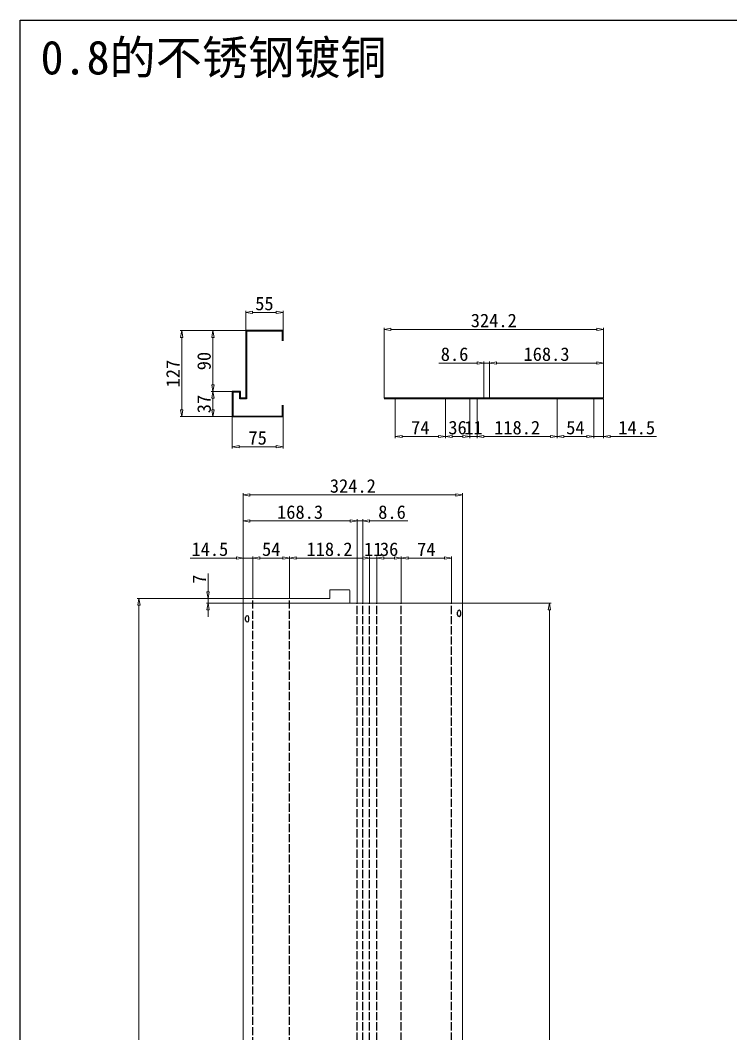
# Model space of a CAD drawing. Header units: millimetres. Extents: x 2100 to 6661, y -400 to 2594.
# Drawn here: x 4561 to 5611, y 1097 to 2594 of the extents above; entities that cross this region are included whole.
import ezdxf

# ---------------------------------------------------------------- set-up
doc = ezdxf.new("R2010")
doc.units = ezdxf.units.MM
doc.linetypes.add('ACAD_ISO02W100', pattern=[15, 12, -3])
for name, color, linetype in [('Cutting', 7, 'Continuous'), ('标注层', 7, 'Continuous'), ('绘图层', 7, 'Continuous')]:
    doc.layers.add(name, color=color, linetype=linetype)
doc.styles.get("Standard").update_dxf_attribs({"font": ''})
doc.styles.get('Standard').set_extended_font_data('SimSun')
doc.dimstyles.new('ISO-25$0', dxfattribs={"dimtxt": 20, "dimasz": 10, "dimexe": 2.5, "dimexo": 0, "dimgap": 3.049991, "dimtad": 1, "dimdec": 1, "dimrnd": 0.001, "dimdsep": 46, "dimtxsty": 'Standard', "dimblk": 'CLOSEDBLANK', "dimcen": 0, "dimclrd": 4, "dimclre": 4, "dimclrt": 4, "dimazin": 3, "dimtm": 1e-09, "dimtfac": 0.707107, "dimtdec": 1, "dimtmove": 0, "dimatfit": 0, "dimldrblk": 'CLOSEDBLANK', "dimfxl": 1, "dimfrac": 2, "dimtolj": 1, "dimlwd": 9, "dimlwe": 9, "dimarcsym": 0})

# ---------------------------------------------------------------- blocks, each defined once
blk = doc.blocks.new('_ClosedBlank')
at = {"color": 0, "linetype": 'ByBlock', "lineweight": -2}
for p, q in [((-1, 0.17), (0, 0)), ((-1, 0.17), (-1, -0.17)), ((0, 0), (-1, -0.17))]:
    blk.add_line(p, q, dxfattribs=at)
blk = doc.blocks.new('*D93')
at = {"layer": 'Defpoints', "color": 0, "transparency": 16777216}
for p in [(4890.6, 1740), (4890.6, 0), (4736.5, 0)]:
    blk.add_point(p, dxfattribs=at)
at = {"layer": '标注层', "color": 4, "lineweight": 9, "transparency": 16777216}
for p, q in [((4890.6, 1740), (4734, 1740)), ((4736.5, 1730), (4736.5, 10)), ((4890.6, 0), (4734, 0))]:
    blk.add_line(p, q, dxfattribs=at)
at = {"layer": '标注层', "color": 4, "lineweight": 9, "transparency": 16777216, "xscale": 10, "yscale": 10, "zscale": 10}
for p, rotation in [((4736.5, 1740), 90), ((4736.5, 0), 270)]:
    blk.add_blockref('_ClosedBlank', p, dxfattribs=dict(at, rotation=rotation))
at = {"layer": '标注层', "color": 7, "transparency": 16777216, "insert": (4708.5, 870), "char_height": 50, "attachment_point": 5, "rotation": 90}
blk.add_mtext('\\A1;1740', dxfattribs=at)
blk = doc.blocks.new('*D94')
at = {"layer": 'Defpoints', "color": 0, "transparency": 16777216}
for p in [(5214.8, 1893), (4890.6, 1740), (5214.8, 1733)]:
    blk.add_point(p, dxfattribs=at)
at = {"layer": '标注层', "color": 4, "lineweight": 9, "transparency": 16777216}
for p, q in [((4890.6, 1740), (4890.6, 1895.5)), ((4900.6, 1893), (5204.8, 1893)), ((5214.8, 1733), (5214.8, 1895.5))]:
    blk.add_line(p, q, dxfattribs=at)
at = {"layer": '标注层', "color": 4, "lineweight": 9, "transparency": 16777216, "xscale": 10, "yscale": 10, "zscale": 10, "rotation": 180}
blk.add_blockref('_ClosedBlank', (4890.6, 1893), dxfattribs=at)
at = {"layer": '标注层', "color": 4, "lineweight": 9, "transparency": 16777216, "xscale": 10, "yscale": 10, "zscale": 10}
blk.add_blockref('_ClosedBlank', (5214.8, 1893), dxfattribs=at)
at = {"layer": '标注层', "color": 7, "transparency": 16777216, "insert": (5052.7, 1906.1), "char_height": 20, "attachment_point": 5}
blk.add_mtext('\\A1;324.2', dxfattribs=at)
blk = doc.blocks.new('*D97')
at = {"layer": 'Defpoints', "color": 0, "transparency": 16777216}
for p in [(5214.8, 1733), (5214.8, 7), (5343.3, 7)]:
    blk.add_point(p, dxfattribs=at)
at = {"layer": '标注层', "color": 4, "lineweight": 9, "transparency": 16777216}
for p, q in [((5214.8, 1733), (5345.8, 1733)), ((5343.3, 1723), (5343.3, 17)), ((5214.8, 7), (5345.8, 7))]:
    blk.add_line(p, q, dxfattribs=at)
at = {"layer": '标注层', "color": 4, "lineweight": 9, "transparency": 16777216, "xscale": 10, "yscale": 10, "zscale": 10}
for p, rotation in [((5343.3, 1733), 90), ((5343.3, 7), 270)]:
    blk.add_blockref('_ClosedBlank', p, dxfattribs=dict(at, rotation=rotation))
at = {"layer": '标注层', "color": 7, "transparency": 16777216, "insert": (5315.2, 870), "char_height": 50, "attachment_point": 5, "rotation": 90}
blk.add_mtext('\\A1;1726', dxfattribs=at)
blk = doc.blocks.new('DK1')
for p, q in [((-2.5, -2), (-2.5, 2)), ((2.5, -2), (2.5, 2))]:
    blk.add_line(p, q)
for centre, start, end in [((0, 2), 0, 180), ((0, -2), 180, 0)]:
    blk.add_arc(centre, 2.5, start, end)
blk = doc.blocks.new('*D98')
at = {"layer": 'Defpoints', "color": 0, "transparency": 16777216}
for p in [(4949.5, 2162.5), (4894.5, 2135.7), (4949.5, 2135.7)]:
    blk.add_point(p, dxfattribs=at)
at = {"layer": '绘图层', "color": 4, "lineweight": 9, "transparency": 16777216}
for p, q in [((4894.5, 2135.7), (4894.5, 2165)), ((4904.5, 2162.5), (4939.5, 2162.5)), ((4949.5, 2135.7), (4949.5, 2165))]:
    blk.add_line(p, q, dxfattribs=at)
at = {"layer": '绘图层', "color": 4, "lineweight": 9, "transparency": 16777216, "xscale": 10, "yscale": 10, "zscale": 10, "rotation": 180}
blk.add_blockref('_ClosedBlank', (4894.5, 2162.5), dxfattribs=at)
at = {"layer": '绘图层', "color": 4, "lineweight": 9, "transparency": 16777216, "xscale": 10, "yscale": 10, "zscale": 10}
blk.add_blockref('_ClosedBlank', (4949.5, 2162.5), dxfattribs=at)
at = {"layer": '绘图层', "color": 7, "transparency": 16777216, "insert": (4922, 2175.6), "char_height": 20, "attachment_point": 5}
blk.add_mtext('\\A1;55', dxfattribs=at)
blk = doc.blocks.new('*D99')
at = {"layer": 'Defpoints', "color": 0, "transparency": 16777216}
for p in [(4874.5, 2008.7), (4949.5, 2008.7), (4874.5, 1964.1)]:
    blk.add_point(p, dxfattribs=at)
at = {"layer": '绘图层', "color": 4, "lineweight": 9, "transparency": 16777216}
for p, q in [((4874.5, 2008.7), (4874.5, 1961.6)), ((4949.5, 2008.7), (4949.5, 1961.6)), ((4939.5, 1964.1), (4884.5, 1964.1))]:
    blk.add_line(p, q, dxfattribs=at)
at = {"layer": '绘图层', "color": 4, "lineweight": 9, "transparency": 16777216, "xscale": 10, "yscale": 10, "zscale": 10, "rotation": 180}
blk.add_blockref('_ClosedBlank', (4874.5, 1964.1), dxfattribs=at)
at = {"layer": '绘图层', "color": 4, "lineweight": 9, "transparency": 16777216, "xscale": 10, "yscale": 10, "zscale": 10}
blk.add_blockref('_ClosedBlank', (4949.5, 1964.1), dxfattribs=at)
at = {"layer": '绘图层', "color": 7, "transparency": 16777216, "insert": (4912, 1977.1), "char_height": 20, "attachment_point": 5}
blk.add_mtext('\\A1;75', dxfattribs=at)
blk = doc.blocks.new('*D100')
at = {"layer": 'Defpoints', "color": 0, "transparency": 16777216}
for p in [(4845.9, 2045.7), (4874.5, 2045.7), (4874.5, 2008.7)]:
    blk.add_point(p, dxfattribs=at)
at = {"layer": '绘图层', "color": 4, "lineweight": 9, "transparency": 16777216}
for p, q in [((4874.5, 2045.7), (4843.4, 2045.7)), ((4845.9, 2018.7), (4845.9, 2035.7)), ((4874.5, 2008.7), (4843.4, 2008.7))]:
    blk.add_line(p, q, dxfattribs=at)
at = {"layer": '绘图层', "color": 4, "lineweight": 9, "transparency": 16777216, "xscale": 10, "yscale": 10, "zscale": 10}
for p, rotation in [((4845.9, 2045.7), 90), ((4845.9, 2008.7), 270)]:
    blk.add_blockref('_ClosedBlank', p, dxfattribs=dict(at, rotation=rotation))
at = {"layer": '绘图层', "color": 7, "transparency": 16777216, "insert": (4832.9, 2027.2), "char_height": 20, "attachment_point": 5, "rotation": 90}
blk.add_mtext('\\A1;37', dxfattribs=at)
blk = doc.blocks.new('*D101')
at = {"layer": 'Defpoints', "color": 0, "transparency": 16777216}
for p in [(4845.9, 2135.7), (4894.5, 2135.7), (4874.5, 2045.7)]:
    blk.add_point(p, dxfattribs=at)
at = {"layer": '绘图层', "color": 4, "lineweight": 9, "transparency": 16777216}
for p, q in [((4894.5, 2135.7), (4843.4, 2135.7)), ((4845.9, 2055.7), (4845.9, 2125.7)), ((4874.5, 2045.7), (4843.4, 2045.7))]:
    blk.add_line(p, q, dxfattribs=at)
at = {"layer": '绘图层', "color": 4, "lineweight": 9, "transparency": 16777216, "xscale": 10, "yscale": 10, "zscale": 10}
for p, rotation in [((4845.9, 2135.7), 90), ((4845.9, 2045.7), 270)]:
    blk.add_blockref('_ClosedBlank', p, dxfattribs=dict(at, rotation=rotation))
at = {"layer": '绘图层', "color": 7, "transparency": 16777216, "insert": (4832.9, 2090.7), "char_height": 20, "attachment_point": 5, "rotation": 90}
blk.add_mtext('\\A1;90', dxfattribs=at)
blk = doc.blocks.new('*D102')
at = {"layer": 'Defpoints', "color": 0, "transparency": 16777216}
for p in [(4894.5, 2135.7), (4799.9, 2008.7), (4874.5, 2008.7)]:
    blk.add_point(p, dxfattribs=at)
at = {"layer": '绘图层', "color": 4, "lineweight": 9, "transparency": 16777216}
for p, q in [((4894.5, 2135.7), (4797.4, 2135.7)), ((4799.9, 2125.7), (4799.9, 2018.7)), ((4874.5, 2008.7), (4797.4, 2008.7))]:
    blk.add_line(p, q, dxfattribs=at)
at = {"layer": '绘图层', "color": 4, "lineweight": 9, "transparency": 16777216, "xscale": 10, "yscale": 10, "zscale": 10}
for p, rotation in [((4799.9, 2135.7), 90), ((4799.9, 2008.7), 270)]:
    blk.add_blockref('_ClosedBlank', p, dxfattribs=dict(at, rotation=rotation))
at = {"layer": '绘图层', "color": 7, "transparency": 16777216, "insert": (4786.8, 2072.2), "char_height": 20, "attachment_point": 5, "rotation": 90}
blk.add_mtext('\\A1;127', dxfattribs=at)
blk = doc.blocks.new('*D103')
at = {"layer": 'Defpoints', "color": 0, "transparency": 16777216}
for p in [(5423.1, 2137.4), (5098.9, 2035.7), (5423.1, 2035.7)]:
    blk.add_point(p, dxfattribs=at)
at = {"layer": '绘图层', "color": 4, "lineweight": 9, "transparency": 16777216}
for p, q in [((5098.9, 2035.7), (5098.9, 2139.9)), ((5108.9, 2137.4), (5413.1, 2137.4)), ((5423.1, 2035.7), (5423.1, 2139.9))]:
    blk.add_line(p, q, dxfattribs=at)
at = {"layer": '绘图层', "color": 4, "lineweight": 9, "transparency": 16777216, "xscale": 10, "yscale": 10, "zscale": 10, "rotation": 180}
blk.add_blockref('_ClosedBlank', (5098.9, 2137.4), dxfattribs=at)
at = {"layer": '绘图层', "color": 4, "lineweight": 9, "transparency": 16777216, "xscale": 10, "yscale": 10, "zscale": 10}
blk.add_blockref('_ClosedBlank', (5423.1, 2137.4), dxfattribs=at)
at = {"layer": '绘图层', "color": 7, "transparency": 16777216, "insert": (5261, 2150.5), "char_height": 20, "attachment_point": 5}
blk.add_mtext('\\A1;324.2', dxfattribs=at)
blk = doc.blocks.new('*D104')
at = {"layer": 'Defpoints', "color": 0, "transparency": 16777216}
for p in [(5423.1, 2087.8), (5254.8, 2035.4), (5423.1, 2035.7)]:
    blk.add_point(p, dxfattribs=at)
at = {"layer": '绘图层', "color": 4, "lineweight": 9, "transparency": 16777216}
for p, q in [((5254.8, 2035.4), (5254.8, 2090.3)), ((5264.8, 2087.8), (5413.1, 2087.8)), ((5423.1, 2035.7), (5423.1, 2090.3))]:
    blk.add_line(p, q, dxfattribs=at)
at = {"layer": '绘图层', "color": 4, "lineweight": 9, "transparency": 16777216, "xscale": 10, "yscale": 10, "zscale": 10, "rotation": 180}
blk.add_blockref('_ClosedBlank', (5254.8, 2087.8), dxfattribs=at)
at = {"layer": '绘图层', "color": 4, "lineweight": 9, "transparency": 16777216, "xscale": 10, "yscale": 10, "zscale": 10}
blk.add_blockref('_ClosedBlank', (5423.1, 2087.8), dxfattribs=at)
at = {"layer": '绘图层', "color": 7, "transparency": 16777216, "insert": (5338.9, 2100.8), "char_height": 20, "attachment_point": 5}
blk.add_mtext('\\A1;168.3', dxfattribs=at)
blk = doc.blocks.new('*D105')
at = {"layer": 'Defpoints', "color": 0, "transparency": 16777216}
for p in [(5246.2, 2087.8), (5246.2, 2035.4), (5254.8, 2035.4)]:
    blk.add_point(p, dxfattribs=at)
at = {"layer": '绘图层', "color": 4, "lineweight": 9, "transparency": 16777216}
for p, q in [((5236.2, 2087.8), (5179.9, 2087.8)), ((5246.2, 2035.4), (5246.2, 2090.3)), ((5254.8, 2087.8), (5246.2, 2087.8)), ((5254.8, 2035.4), (5254.8, 2090.3)), ((5264.8, 2087.8), (5274.8, 2087.8))]:
    blk.add_line(p, q, dxfattribs=at)
at = {"layer": '绘图层', "color": 4, "lineweight": 9, "transparency": 16777216, "xscale": 10, "yscale": 10, "zscale": 10}
blk.add_blockref('_ClosedBlank', (5246.2, 2087.8), dxfattribs=at)
at = {"layer": '绘图层', "color": 4, "lineweight": 9, "transparency": 16777216, "xscale": 10, "yscale": 10, "zscale": 10, "rotation": 180}
blk.add_blockref('_ClosedBlank', (5254.8, 2087.8), dxfattribs=at)
at = {"layer": '绘图层', "color": 7, "transparency": 16777216, "insert": (5203, 2100.8), "char_height": 20, "attachment_point": 5}
blk.add_mtext('\\A1;8.6', dxfattribs=at)
blk = doc.blocks.new('*D106')
at = {"layer": 'Defpoints', "color": 0, "transparency": 16777216}
for p in [(5408.6, 2035.2), (5423.1, 2034.9), (5423.1, 1979.3)]:
    blk.add_point(p, dxfattribs=at)
at = {"layer": '绘图层', "color": 4, "lineweight": 9, "transparency": 16777216}
for p, q in [((5408.6, 2035.2), (5408.6, 1976.8)), ((5423.1, 2034.9), (5423.1, 1976.8)), ((5398.6, 1979.3), (5388.6, 1979.3)), ((5408.6, 1979.3), (5423.1, 1979.3)), ((5433.1, 1979.3), (5501.4, 1979.3))]:
    blk.add_line(p, q, dxfattribs=at)
at = {"layer": '绘图层', "color": 4, "lineweight": 9, "transparency": 16777216, "xscale": 10, "yscale": 10, "zscale": 10}
blk.add_blockref('_ClosedBlank', (5408.6, 1979.3), dxfattribs=at)
at = {"layer": '绘图层', "color": 4, "lineweight": 9, "transparency": 16777216, "xscale": 10, "yscale": 10, "zscale": 10, "rotation": 180}
blk.add_blockref('_ClosedBlank', (5423.1, 1979.3), dxfattribs=at)
at = {"layer": '绘图层', "color": 7, "transparency": 16777216, "insert": (5472.2, 1992.3), "char_height": 20, "attachment_point": 5}
blk.add_mtext('\\A1;14.5', dxfattribs=at)
blk = doc.blocks.new('*D107')
at = {"layer": 'Defpoints', "color": 0, "transparency": 16777216}
for p in [(5354.6, 2035.2), (5408.6, 2035.2), (5354.6, 1979.3)]:
    blk.add_point(p, dxfattribs=at)
at = {"layer": '绘图层', "color": 4, "lineweight": 9, "transparency": 16777216}
for p, q in [((5354.6, 2035.2), (5354.6, 1976.8)), ((5408.6, 2035.2), (5408.6, 1976.8)), ((5398.6, 1979.3), (5364.6, 1979.3))]:
    blk.add_line(p, q, dxfattribs=at)
at = {"layer": '绘图层', "color": 4, "lineweight": 9, "transparency": 16777216, "xscale": 10, "yscale": 10, "zscale": 10, "rotation": 180}
blk.add_blockref('_ClosedBlank', (5354.6, 1979.3), dxfattribs=at)
at = {"layer": '绘图层', "color": 4, "lineweight": 9, "transparency": 16777216, "xscale": 10, "yscale": 10, "zscale": 10}
blk.add_blockref('_ClosedBlank', (5408.6, 1979.3), dxfattribs=at)
at = {"layer": '绘图层', "color": 7, "transparency": 16777216, "insert": (5381.6, 1992.3), "char_height": 20, "attachment_point": 5}
blk.add_mtext('\\A1;54', dxfattribs=at)
blk = doc.blocks.new('*D108')
at = {"layer": 'Defpoints', "color": 0, "transparency": 16777216}
for p in [(5236.4, 2035.2), (5354.6, 2035.2), (5236.4, 1979.3)]:
    blk.add_point(p, dxfattribs=at)
at = {"layer": '绘图层', "color": 4, "lineweight": 9, "transparency": 16777216}
for p, q in [((5236.4, 2035.2), (5236.4, 1976.8)), ((5354.6, 2035.2), (5354.6, 1976.8)), ((5344.6, 1979.3), (5246.4, 1979.3))]:
    blk.add_line(p, q, dxfattribs=at)
at = {"layer": '绘图层', "color": 4, "lineweight": 9, "transparency": 16777216, "xscale": 10, "yscale": 10, "zscale": 10, "rotation": 180}
blk.add_blockref('_ClosedBlank', (5236.4, 1979.3), dxfattribs=at)
at = {"layer": '绘图层', "color": 4, "lineweight": 9, "transparency": 16777216, "xscale": 10, "yscale": 10, "zscale": 10}
blk.add_blockref('_ClosedBlank', (5354.6, 1979.3), dxfattribs=at)
at = {"layer": '绘图层', "color": 7, "transparency": 16777216, "insert": (5295.5, 1992.3), "char_height": 20, "attachment_point": 5}
blk.add_mtext('\\A1;118.2', dxfattribs=at)
blk = doc.blocks.new('*D109')
at = {"layer": 'Defpoints', "color": 0, "transparency": 16777216}
for p in [(5225.4, 2035.2), (5236.4, 2035.2), (5225.4, 1979.3)]:
    blk.add_point(p, dxfattribs=at)
at = {"layer": '绘图层', "color": 4, "lineweight": 9, "transparency": 16777216}
for p, q in [((5225.4, 2035.2), (5225.4, 1976.8)), ((5236.4, 2035.2), (5236.4, 1976.8)), ((5215.4, 1979.3), (5205.4, 1979.3)), ((5236.4, 1979.3), (5225.4, 1979.3)), ((5246.4, 1979.3), (5256.4, 1979.3))]:
    blk.add_line(p, q, dxfattribs=at)
at = {"layer": '绘图层', "color": 4, "lineweight": 9, "transparency": 16777216, "xscale": 10, "yscale": 10, "zscale": 10}
blk.add_blockref('_ClosedBlank', (5225.4, 1979.3), dxfattribs=at)
at = {"layer": '绘图层', "color": 4, "lineweight": 9, "transparency": 16777216, "xscale": 10, "yscale": 10, "zscale": 10, "rotation": 180}
blk.add_blockref('_ClosedBlank', (5236.4, 1979.3), dxfattribs=at)
at = {"layer": '绘图层', "color": 7, "transparency": 16777216, "insert": (5230.9, 1992.3), "char_height": 20, "attachment_point": 5}
blk.add_mtext('\\A1;11', dxfattribs=at)
blk = doc.blocks.new('*D110')
at = {"layer": 'Defpoints', "color": 0, "transparency": 16777216}
for p in [(5189.4, 2035.2), (5225.4, 2035.2), (5189.4, 1979.3)]:
    blk.add_point(p, dxfattribs=at)
at = {"layer": '绘图层', "color": 4, "lineweight": 9, "transparency": 16777216}
for p, q in [((5189.4, 2035.2), (5189.4, 1976.8)), ((5225.4, 2035.2), (5225.4, 1976.8)), ((5215.4, 1979.3), (5199.4, 1979.3))]:
    blk.add_line(p, q, dxfattribs=at)
at = {"layer": '绘图层', "color": 4, "lineweight": 9, "transparency": 16777216, "xscale": 10, "yscale": 10, "zscale": 10, "rotation": 180}
blk.add_blockref('_ClosedBlank', (5189.4, 1979.3), dxfattribs=at)
at = {"layer": '绘图层', "color": 4, "lineweight": 9, "transparency": 16777216, "xscale": 10, "yscale": 10, "zscale": 10}
blk.add_blockref('_ClosedBlank', (5225.4, 1979.3), dxfattribs=at)
at = {"layer": '绘图层', "color": 7, "transparency": 16777216, "insert": (5207.4, 1992.3), "char_height": 20, "attachment_point": 5}
blk.add_mtext('\\A1;36', dxfattribs=at)
blk = doc.blocks.new('*D111')
at = {"layer": 'Defpoints', "color": 0, "transparency": 16777216}
for p in [(5115.4, 2035.2), (5189.4, 2035.2), (5115.4, 1979.3)]:
    blk.add_point(p, dxfattribs=at)
at = {"layer": '绘图层', "color": 4, "lineweight": 9, "transparency": 16777216}
for p, q in [((5115.4, 2035.2), (5115.4, 1976.8)), ((5189.4, 2035.2), (5189.4, 1976.8)), ((5179.4, 1979.3), (5125.4, 1979.3))]:
    blk.add_line(p, q, dxfattribs=at)
at = {"layer": '绘图层', "color": 4, "lineweight": 9, "transparency": 16777216, "xscale": 10, "yscale": 10, "zscale": 10, "rotation": 180}
blk.add_blockref('_ClosedBlank', (5115.4, 1979.3), dxfattribs=at)
at = {"layer": '绘图层', "color": 4, "lineweight": 9, "transparency": 16777216, "xscale": 10, "yscale": 10, "zscale": 10}
blk.add_blockref('_ClosedBlank', (5189.4, 1979.3), dxfattribs=at)
at = {"layer": '绘图层', "color": 7, "transparency": 16777216, "insert": (5152.4, 1992.3), "char_height": 20, "attachment_point": 5}
blk.add_mtext('\\A1;74', dxfattribs=at)
blk = doc.blocks.new('*D112')
at = {"layer": 'Defpoints', "color": 0, "transparency": 16777216}
for p in [(4890.6, 1854.5), (4890.6, 1740), (5058.9, 1733)]:
    blk.add_point(p, dxfattribs=at)
at = {"layer": '标注层', "color": 4, "lineweight": 9, "transparency": 16777216}
for p, q in [((4890.6, 1740), (4890.6, 1857)), ((5058.9, 1733), (5058.9, 1857)), ((5048.9, 1854.5), (4900.6, 1854.5))]:
    blk.add_line(p, q, dxfattribs=at)
at = {"layer": '标注层', "color": 4, "lineweight": 9, "transparency": 16777216, "xscale": 10, "yscale": 10, "zscale": 10, "rotation": 180}
blk.add_blockref('_ClosedBlank', (4890.6, 1854.5), dxfattribs=at)
at = {"layer": '标注层', "color": 4, "lineweight": 9, "transparency": 16777216, "xscale": 10, "yscale": 10, "zscale": 10}
blk.add_blockref('_ClosedBlank', (5058.9, 1854.5), dxfattribs=at)
at = {"layer": '标注层', "color": 7, "transparency": 16777216, "insert": (4974.7, 1867.5), "char_height": 20, "attachment_point": 5}
blk.add_mtext('\\A1;168.3', dxfattribs=at)
blk = doc.blocks.new('*D113')
at = {"layer": 'Defpoints', "color": 0, "transparency": 16777216}
for p in [(5067.5, 1854.5), (5058.9, 1733), (5067.5, 1733)]:
    blk.add_point(p, dxfattribs=at)
at = {"layer": '标注层', "color": 4, "lineweight": 9, "transparency": 16777216}
for p, q in [((5058.9, 1733), (5058.9, 1857)), ((5067.5, 1733), (5067.5, 1857)), ((5048.9, 1854.5), (5038.9, 1854.5)), ((5058.9, 1854.5), (5067.5, 1854.5)), ((5077.5, 1854.5), (5133.8, 1854.5))]:
    blk.add_line(p, q, dxfattribs=at)
at = {"layer": '标注层', "color": 4, "lineweight": 9, "transparency": 16777216, "xscale": 10, "yscale": 10, "zscale": 10}
blk.add_blockref('_ClosedBlank', (5058.9, 1854.5), dxfattribs=at)
at = {"layer": '标注层', "color": 4, "lineweight": 9, "transparency": 16777216, "xscale": 10, "yscale": 10, "zscale": 10, "rotation": 180}
blk.add_blockref('_ClosedBlank', (5067.5, 1854.5), dxfattribs=at)
at = {"layer": '标注层', "color": 7, "transparency": 16777216, "insert": (5110.6, 1867.5), "char_height": 20, "attachment_point": 5}
blk.add_mtext('\\A1;8.6', dxfattribs=at)
blk = doc.blocks.new('*D114')
at = {"layer": 'Defpoints', "color": 0, "transparency": 16777216}
for p in [(4890.6, 1799.7), (4890.6, 1740), (4905.1, 1740)]:
    blk.add_point(p, dxfattribs=at)
at = {"layer": '标注层', "color": 4, "lineweight": 9, "transparency": 16777216}
for p, q in [((4880.6, 1799.7), (4812.3, 1799.7)), ((4890.6, 1740), (4890.6, 1802.2)), ((4905.1, 1799.7), (4890.6, 1799.7)), ((4905.1, 1740), (4905.1, 1802.2)), ((4915.1, 1799.7), (4925.1, 1799.7))]:
    blk.add_line(p, q, dxfattribs=at)
at = {"layer": '标注层', "color": 4, "lineweight": 9, "transparency": 16777216, "xscale": 10, "yscale": 10, "zscale": 10}
blk.add_blockref('_ClosedBlank', (4890.6, 1799.7), dxfattribs=at)
at = {"layer": '标注层', "color": 4, "lineweight": 9, "transparency": 16777216, "xscale": 10, "yscale": 10, "zscale": 10, "rotation": 180}
blk.add_blockref('_ClosedBlank', (4905.1, 1799.7), dxfattribs=at)
at = {"layer": '标注层', "color": 7, "transparency": 16777216, "insert": (4841.4, 1812.7), "char_height": 20, "attachment_point": 5}
blk.add_mtext('\\A1;14.5', dxfattribs=at)
blk = doc.blocks.new('*D115')
at = {"layer": 'Defpoints', "color": 0, "transparency": 16777216}
for p in [(4959.1, 1799.7), (4905.1, 1740), (4959.1, 1740)]:
    blk.add_point(p, dxfattribs=at)
at = {"layer": '标注层', "color": 4, "lineweight": 9, "transparency": 16777216}
for p, q in [((4905.1, 1740), (4905.1, 1802.2)), ((4915.1, 1799.7), (4949.1, 1799.7)), ((4959.1, 1740), (4959.1, 1802.2))]:
    blk.add_line(p, q, dxfattribs=at)
at = {"layer": '标注层', "color": 4, "lineweight": 9, "transparency": 16777216, "xscale": 10, "yscale": 10, "zscale": 10, "rotation": 180}
blk.add_blockref('_ClosedBlank', (4905.1, 1799.7), dxfattribs=at)
at = {"layer": '标注层', "color": 4, "lineweight": 9, "transparency": 16777216, "xscale": 10, "yscale": 10, "zscale": 10}
blk.add_blockref('_ClosedBlank', (4959.1, 1799.7), dxfattribs=at)
at = {"layer": '标注层', "color": 7, "transparency": 16777216, "insert": (4932.1, 1812.7), "char_height": 20, "attachment_point": 5}
blk.add_mtext('\\A1;54', dxfattribs=at)
blk = doc.blocks.new('*D116')
at = {"layer": 'Defpoints', "color": 0, "transparency": 16777216}
for p in [(5077.3, 1799.7), (4959.1, 1740), (5077.3, 1733)]:
    blk.add_point(p, dxfattribs=at)
at = {"layer": '标注层', "color": 4, "lineweight": 9, "transparency": 16777216}
for p, q in [((4959.1, 1740), (4959.1, 1802.2)), ((4969.1, 1799.7), (5067.3, 1799.7)), ((5077.3, 1733), (5077.3, 1802.2))]:
    blk.add_line(p, q, dxfattribs=at)
at = {"layer": '标注层', "color": 4, "lineweight": 9, "transparency": 16777216, "xscale": 10, "yscale": 10, "zscale": 10, "rotation": 180}
blk.add_blockref('_ClosedBlank', (4959.1, 1799.7), dxfattribs=at)
at = {"layer": '标注层', "color": 4, "lineweight": 9, "transparency": 16777216, "xscale": 10, "yscale": 10, "zscale": 10}
blk.add_blockref('_ClosedBlank', (5077.3, 1799.7), dxfattribs=at)
at = {"layer": '标注层', "color": 7, "transparency": 16777216, "insert": (5018.2, 1812.7), "char_height": 20, "attachment_point": 5}
blk.add_mtext('\\A1;118.2', dxfattribs=at)
blk = doc.blocks.new('*D117')
at = {"layer": 'Defpoints', "color": 0, "transparency": 16777216}
for p in [(5088.3, 1799.7), (5077.3, 1733), (5088.3, 1733)]:
    blk.add_point(p, dxfattribs=at)
at = {"layer": '标注层', "color": 4, "lineweight": 9, "transparency": 16777216}
for p, q in [((5067.3, 1799.7), (5057.3, 1799.7)), ((5077.3, 1733), (5077.3, 1802.2)), ((5077.3, 1799.7), (5088.3, 1799.7)), ((5088.3, 1733), (5088.3, 1802.2)), ((5098.3, 1799.7), (5108.3, 1799.7))]:
    blk.add_line(p, q, dxfattribs=at)
at = {"layer": '标注层', "color": 4, "lineweight": 9, "transparency": 16777216, "xscale": 10, "yscale": 10, "zscale": 10}
blk.add_blockref('_ClosedBlank', (5077.3, 1799.7), dxfattribs=at)
at = {"layer": '标注层', "color": 4, "lineweight": 9, "transparency": 16777216, "xscale": 10, "yscale": 10, "zscale": 10, "rotation": 180}
blk.add_blockref('_ClosedBlank', (5088.3, 1799.7), dxfattribs=at)
at = {"layer": '标注层', "color": 7, "transparency": 16777216, "insert": (5082.8, 1812.7), "char_height": 20, "attachment_point": 5}
blk.add_mtext('\\A1;11', dxfattribs=at)
blk = doc.blocks.new('*D118')
at = {"layer": 'Defpoints', "color": 0, "transparency": 16777216}
for p in [(5124.3, 1799.7), (5088.3, 1733), (5124.3, 1733)]:
    blk.add_point(p, dxfattribs=at)
at = {"layer": '标注层', "color": 4, "lineweight": 9, "transparency": 16777216}
for p, q in [((5088.3, 1733), (5088.3, 1802.2)), ((5098.3, 1799.7), (5114.3, 1799.7)), ((5124.3, 1733), (5124.3, 1802.2))]:
    blk.add_line(p, q, dxfattribs=at)
at = {"layer": '标注层', "color": 4, "lineweight": 9, "transparency": 16777216, "xscale": 10, "yscale": 10, "zscale": 10, "rotation": 180}
blk.add_blockref('_ClosedBlank', (5088.3, 1799.7), dxfattribs=at)
at = {"layer": '标注层', "color": 4, "lineweight": 9, "transparency": 16777216, "xscale": 10, "yscale": 10, "zscale": 10}
blk.add_blockref('_ClosedBlank', (5124.3, 1799.7), dxfattribs=at)
at = {"layer": '标注层', "color": 7, "transparency": 16777216, "insert": (5106.3, 1812.7), "char_height": 20, "attachment_point": 5}
blk.add_mtext('\\A1;36', dxfattribs=at)
blk = doc.blocks.new('*D119')
at = {"layer": 'Defpoints', "color": 0, "transparency": 16777216}
for p in [(5198.3, 1799.7), (5124.3, 1733), (5198.3, 1733)]:
    blk.add_point(p, dxfattribs=at)
at = {"layer": '标注层', "color": 4, "lineweight": 9, "transparency": 16777216}
for p, q in [((5124.3, 1733), (5124.3, 1802.2)), ((5134.3, 1799.7), (5188.3, 1799.7)), ((5198.3, 1733), (5198.3, 1802.2))]:
    blk.add_line(p, q, dxfattribs=at)
at = {"layer": '标注层', "color": 4, "lineweight": 9, "transparency": 16777216, "xscale": 10, "yscale": 10, "zscale": 10, "rotation": 180}
blk.add_blockref('_ClosedBlank', (5124.3, 1799.7), dxfattribs=at)
at = {"layer": '标注层', "color": 4, "lineweight": 9, "transparency": 16777216, "xscale": 10, "yscale": 10, "zscale": 10}
blk.add_blockref('_ClosedBlank', (5198.3, 1799.7), dxfattribs=at)
at = {"layer": '标注层', "color": 7, "transparency": 16777216, "insert": (5161.3, 1812.7), "char_height": 20, "attachment_point": 5}
blk.add_mtext('\\A1;74', dxfattribs=at)
blk = doc.blocks.new('*D88')
at = {"layer": 'Defpoints', "color": 0, "transparency": 16777216}
for p in [(4838.8, 1740), (5018.6, 1740), (5048.1, 1733)]:
    blk.add_point(p, dxfattribs=at)
at = {"layer": '绘图层', "color": 4, "lineweight": 9, "transparency": 16777216}
for p, q in [((4838.8, 1750), (4838.8, 1776.9)), ((5018.6, 1740), (4836.3, 1740)), ((4838.8, 1733), (4838.8, 1740)), ((5048.1, 1733), (4836.3, 1733)), ((4838.8, 1723), (4838.8, 1713))]:
    blk.add_line(p, q, dxfattribs=at)
at = {"layer": '绘图层', "color": 4, "lineweight": 9, "transparency": 16777216, "xscale": 10, "yscale": 10, "zscale": 10}
for p, rotation in [((4838.8, 1740), 270), ((4838.8, 1733), 90)]:
    blk.add_blockref('_ClosedBlank', p, dxfattribs=dict(at, rotation=rotation))
at = {"layer": '绘图层', "color": 4, "transparency": 16777216, "insert": (4825.8, 1768.5), "char_height": 20, "attachment_point": 5, "rotation": 90}
blk.add_mtext('\\A1;7', dxfattribs=at)

msp = doc.modelspace()

# ---------------------------------------------------------------- linework, layer by layer
at = {"color": 7, "linetype": 'Continuous', "lineweight": 15}
for p, q in [((5018.58, 1752), (5018.58, 1740)), ((5019.58, 1753), (5047.08, 1753)), ((5048.08, 1733), (5048.08, 1752)), ((4890.58, 1740), (4890.58, 0)), ((5018.58, 1740), (4890.58, 1740)), ((5214.78, 1733), (5048.08, 1733)), ((5214.78, 1733), (5214.78, 7))]:
    msp.add_line(p, q, dxfattribs=at)
for centre, start, end in [((5019.58, 1752), 90, 180), ((5047.08, 1752), 0, 90)]:
    msp.add_arc(centre, 1, start, end, dxfattribs=at)
at = {"layer": '标注层', "color": 5, "linetype": 'ACAD_ISO02W100'}
for p, q in [((4905.08, 0), (4905.08, 1740)), ((4959.08, 0), (4959.08, 1740)), ((5077.28, 7), (5077.28, 1733)), ((5088.28, 7), (5088.28, 1733)), ((5124.28, 7), (5124.28, 1733)), ((5198.28, 7), (5198.28, 1733))]:
    msp.add_line(p, q, dxfattribs=at)
at = {"layer": '标注层', "color": 6, "linetype": 'ACAD_ISO02W100'}
for p, q in [((5058.88, 7), (5058.88, 1733)), ((5067.48, 7), (5067.48, 1733))]:
    msp.add_line(p, q, dxfattribs=at)
at = {"layer": '绘图层'}
for p, q in [((5115.88, 2035.67), (5098.88, 2035.67)), ((5115.08, 2034.87), (5098.88, 2034.87)), ((5189.88, 2035.67), (5114.88, 2035.67)), ((5189.08, 2034.87), (5115.68, 2034.87)), ((5225.88, 2035.67), (5188.88, 2035.67)), ((5225.08, 2034.87), (5189.68, 2034.87)), ((5236.88, 2035.67), (5224.88, 2035.67)), ((5236.08, 2034.87), (5225.68, 2034.87)), ((5245.88, 2035.67), (5235.88, 2035.67)), ((5246.68, 2034.87), (5236.68, 2034.87)), ((5255.28, 2034.87), (5245.68, 2034.87)), ((5254.48, 2035.67), (5246.48, 2035.67)), ((5354.28, 2034.87), (5254.28, 2034.87)), ((5355.08, 2035.67), (5255.08, 2035.67)), ((5409.08, 2035.67), (5354.08, 2035.67)), ((5408.28, 2034.87), (5354.88, 2034.87)), ((5423.08, 2035.67), (5408.08, 2035.67)), ((5423.08, 2034.87), (5408.88, 2034.87))]:
    msp.add_line(p, q, dxfattribs=at)
at = {"layer": '绘图层', "color": 6}
for p, q in [((5115.58, 2035.37), (5098.88, 2035.37)), ((5115.38, 2035.17), (5098.88, 2035.17)), ((5189.58, 2035.37), (5115.18, 2035.37)), ((5189.38, 2035.17), (5115.38, 2035.17)), ((5225.58, 2035.37), (5189.18, 2035.37)), ((5225.38, 2035.17), (5189.38, 2035.17)), ((5236.58, 2035.37), (5225.18, 2035.37)), ((5236.38, 2035.17), (5225.38, 2035.17)), ((5246.18, 2035.37), (5236.18, 2035.37)), ((5246.38, 2035.17), (5236.38, 2035.17)), ((5254.98, 2035.17), (5245.98, 2035.17)), ((5254.78, 2035.37), (5246.18, 2035.37)), ((5354.58, 2035.17), (5254.58, 2035.17)), ((5354.78, 2035.37), (5254.78, 2035.37)), ((5408.78, 2035.37), (5354.38, 2035.37)), ((5408.58, 2035.17), (5354.58, 2035.17)), ((5423.08, 2035.37), (5408.38, 2035.37)), ((5423.08, 2035.17), (5408.58, 2035.17))]:
    msp.add_line(p, q, dxfattribs=at)
at = {"layer": '绘图层', "color": 5}
msp.add_lwpolyline([(4561.18, 2594.13), (6661.18, 2594.13), (6661.18, -400), (4561.18, -400)], close=True, dxfattribs=at)
at = {"layer": '绘图层'}
for points in [[(4949.49, 2120.67), (4949.49, 2135.67), (4894.49, 2135.67), (4894.49, 2035.67), (4886.49, 2035.67), (4886.49, 2045.67), (4874.49, 2045.67), (4874.49, 2008.67), (4949.49, 2008.67), (4949.49, 2025.67)], [(4948.69, 2120.67), (4948.69, 2134.87), (4895.29, 2134.87), (4895.29, 2034.87), (4885.69, 2034.87), (4885.69, 2044.87), (4875.29, 2044.87), (4875.29, 2009.47), (4948.69, 2009.47), (4948.69, 2025.67)]]:
    msp.add_lwpolyline(points, dxfattribs=at)
at = {"layer": '绘图层', "color": 6}
for points in [[(4949.19, 2120.67), (4949.19, 2135.37), (4894.79, 2135.37), (4894.79, 2035.37), (4886.19, 2035.37), (4886.19, 2045.37), (4874.79, 2045.37), (4874.79, 2008.97), (4949.19, 2008.97), (4949.19, 2025.67)], [(4948.99, 2120.67), (4948.99, 2135.17), (4894.99, 2135.17), (4894.99, 2035.17), (4885.99, 2035.17), (4885.99, 2045.17), (4874.99, 2045.17), (4874.99, 2009.17), (4948.99, 2009.17), (4948.99, 2025.67)]]:
    msp.add_lwpolyline(points, dxfattribs=at)

# ---------------------------------------------------------------- block references
at = {"layer": 'Cutting'}
for p in [(5209.78, 1718), (4896.58, 1710)]:
    msp.add_blockref('DK1', p, dxfattribs=at)

# ---------------------------------------------------------------- texts
at = {"layer": '绘图层', "insert": (4591.18, 2564.13), "char_height": 50, "width": 1244.0265, "attachment_point": 1}
msp.add_mtext('0.8的不锈钢镀铜', dxfattribs=at)

# ---------------------------------------------------------------- dimensions: what is measured, and where the dimension line sits
at = {"layer": '标注层'}
for base, p1, p2, angle, override, picture, middle in [((5214.78, 1893.02), (4890.58, 1740), (5214.78, 1733), 180, {"dimtxt": 20, "dimclrt": 7}, '*D94', (5052.68, 1906.07)), ((4736.52, 0), (4890.58, 1740), (4890.58, 0), 90, {"dimtxt": 50, "dimclrt": 7}, '*D93', (4708.47, 870)), ((5343.26, 7), (5214.78, 1733), (5214.78, 7), 90, {"dimtxt": 50, "dimclrt": 7}, '*D97', (5315.21, 870))]:
    dim = msp.add_linear_dim(base=base, p1=p1, p2=p2, angle=angle, dimstyle='ISO-25$0', override=override, dxfattribs=at)
    dim.commit()
    dim.dimension.update_dxf_attribs({"geometry": picture, "text_midpoint": middle})
for base, p1, p2, picture, middle in [((4890.58, 1854.47), (5058.88, 1733), (4890.58, 1740), '*D112', (4974.73, 1867.52)), ((5067.48, 1854.47), (5058.88, 1733), (5067.48, 1733), '*D113', (5110.64, 1867.52)), ((4890.58, 1799.7), (4905.08, 1740), (4890.58, 1740), '*D114', (4841.44, 1812.75)), ((4959.08, 1799.7), (4905.08, 1740), (4959.08, 1740), '*D115', (4932.08, 1812.75)), ((5077.28, 1799.7), (4959.08, 1740), (5077.28, 1733), '*D116', (5018.18, 1812.75)), ((5124.28, 1799.7), (5088.28, 1733), (5124.28, 1733), '*D118', (5106.28, 1812.75)), ((5198.28, 1799.7), (5124.28, 1733), (5198.28, 1733), '*D119', (5161.28, 1812.75))]:
    dim = msp.add_linear_dim(base=base, p1=p1, p2=p2, dimstyle='ISO-25$0', override={"dimclrt": 7}, dxfattribs=at)
    dim.commit()
    dim.dimension.update_dxf_attribs({"geometry": picture, "text_midpoint": middle})
dim = msp.add_linear_dim(base=(5088.28, 1799.7), p1=(5077.28, 1733), p2=(5088.28, 1733), dimstyle='ISO-25$0', override={"dimclrt": 7}, dxfattribs=at)
dim.commit()
dim.dimension.update_dxf_attribs({"geometry": '*D117', "text_midpoint": (5082.78, 1799.7), "dimtype": 160})
at = {"layer": '绘图层'}
for base, p1, p2, picture, middle in [((4949.49, 2162.52), (4894.49, 2135.67), (4949.49, 2135.67), '*D98', (4921.99, 2175.57)), ((5423.08, 2137.41), (5098.88, 2035.67), (5423.08, 2035.67), '*D103', (5260.98, 2150.46)), ((5246.18, 2087.79), (5254.78, 2035.37), (5246.18, 2035.37), '*D105', (5203.02, 2100.84)), ((5423.08, 2087.79), (5254.78, 2035.37), (5423.08, 2035.67), '*D104', (5338.93, 2100.84)), ((5115.38, 1979.28), (5189.38, 2035.17), (5115.38, 2035.17), '*D111', (5152.38, 1992.33)), ((5189.38, 1979.28), (5225.38, 2035.17), (5189.38, 2035.17), '*D110', (5207.38, 1992.33)), ((5236.38, 1979.28), (5354.58, 2035.17), (5236.38, 2035.17), '*D108', (5295.48, 1992.33)), ((5354.58, 1979.28), (5408.58, 2035.17), (5354.58, 2035.17), '*D107', (5381.58, 1992.33)), ((5423.08, 1979.28), (5408.58, 2035.17), (5423.08, 2034.87), '*D106', (5472.22, 1992.33)), ((4874.49, 1964.06), (4949.49, 2008.67), (4874.49, 2008.67), '*D99', (4911.99, 1977.11))]:
    dim = msp.add_linear_dim(base=base, p1=p1, p2=p2, dimstyle='ISO-25$0', override={"dimclrt": 7}, dxfattribs=at)
    dim.commit()
    dim.dimension.update_dxf_attribs({"geometry": picture, "text_midpoint": middle})
for base, p1, p2, picture, middle in [((4799.85, 2008.67), (4894.49, 2135.67), (4874.49, 2008.67), '*D102', (4786.8, 2072.17)), ((4845.92, 2135.67), (4874.49, 2045.67), (4894.49, 2135.67), '*D101', (4832.87, 2090.67)), ((4845.92, 2045.67), (4874.49, 2008.67), (4874.49, 2045.67), '*D100', (4832.87, 2027.17))]:
    dim = msp.add_linear_dim(base=base, p1=p1, p2=p2, angle=90, dimstyle='ISO-25$0', override={"dimclrt": 7}, dxfattribs=at)
    dim.commit()
    dim.dimension.update_dxf_attribs({"geometry": picture, "text_midpoint": middle})
dim = msp.add_linear_dim(base=(5225.38, 1979.28), p1=(5236.38, 2035.17), p2=(5225.38, 2035.17), dimstyle='ISO-25$0', override={"dimclrt": 7}, dxfattribs=at)
dim.commit()
dim.dimension.update_dxf_attribs({"geometry": '*D109', "text_midpoint": (5230.88, 1979.28), "dimtype": 160})
dim = msp.add_linear_dim(base=(4838.82, 1740), p1=(5048.08, 1733), p2=(5018.58, 1740), angle=90, dimstyle='ISO-25$0', dxfattribs=at)
dim.commit()
dim.dimension.update_dxf_attribs({"geometry": '*D88', "text_midpoint": (4825.77, 1768.47)})

doc.saveas('drawing.dxf')
